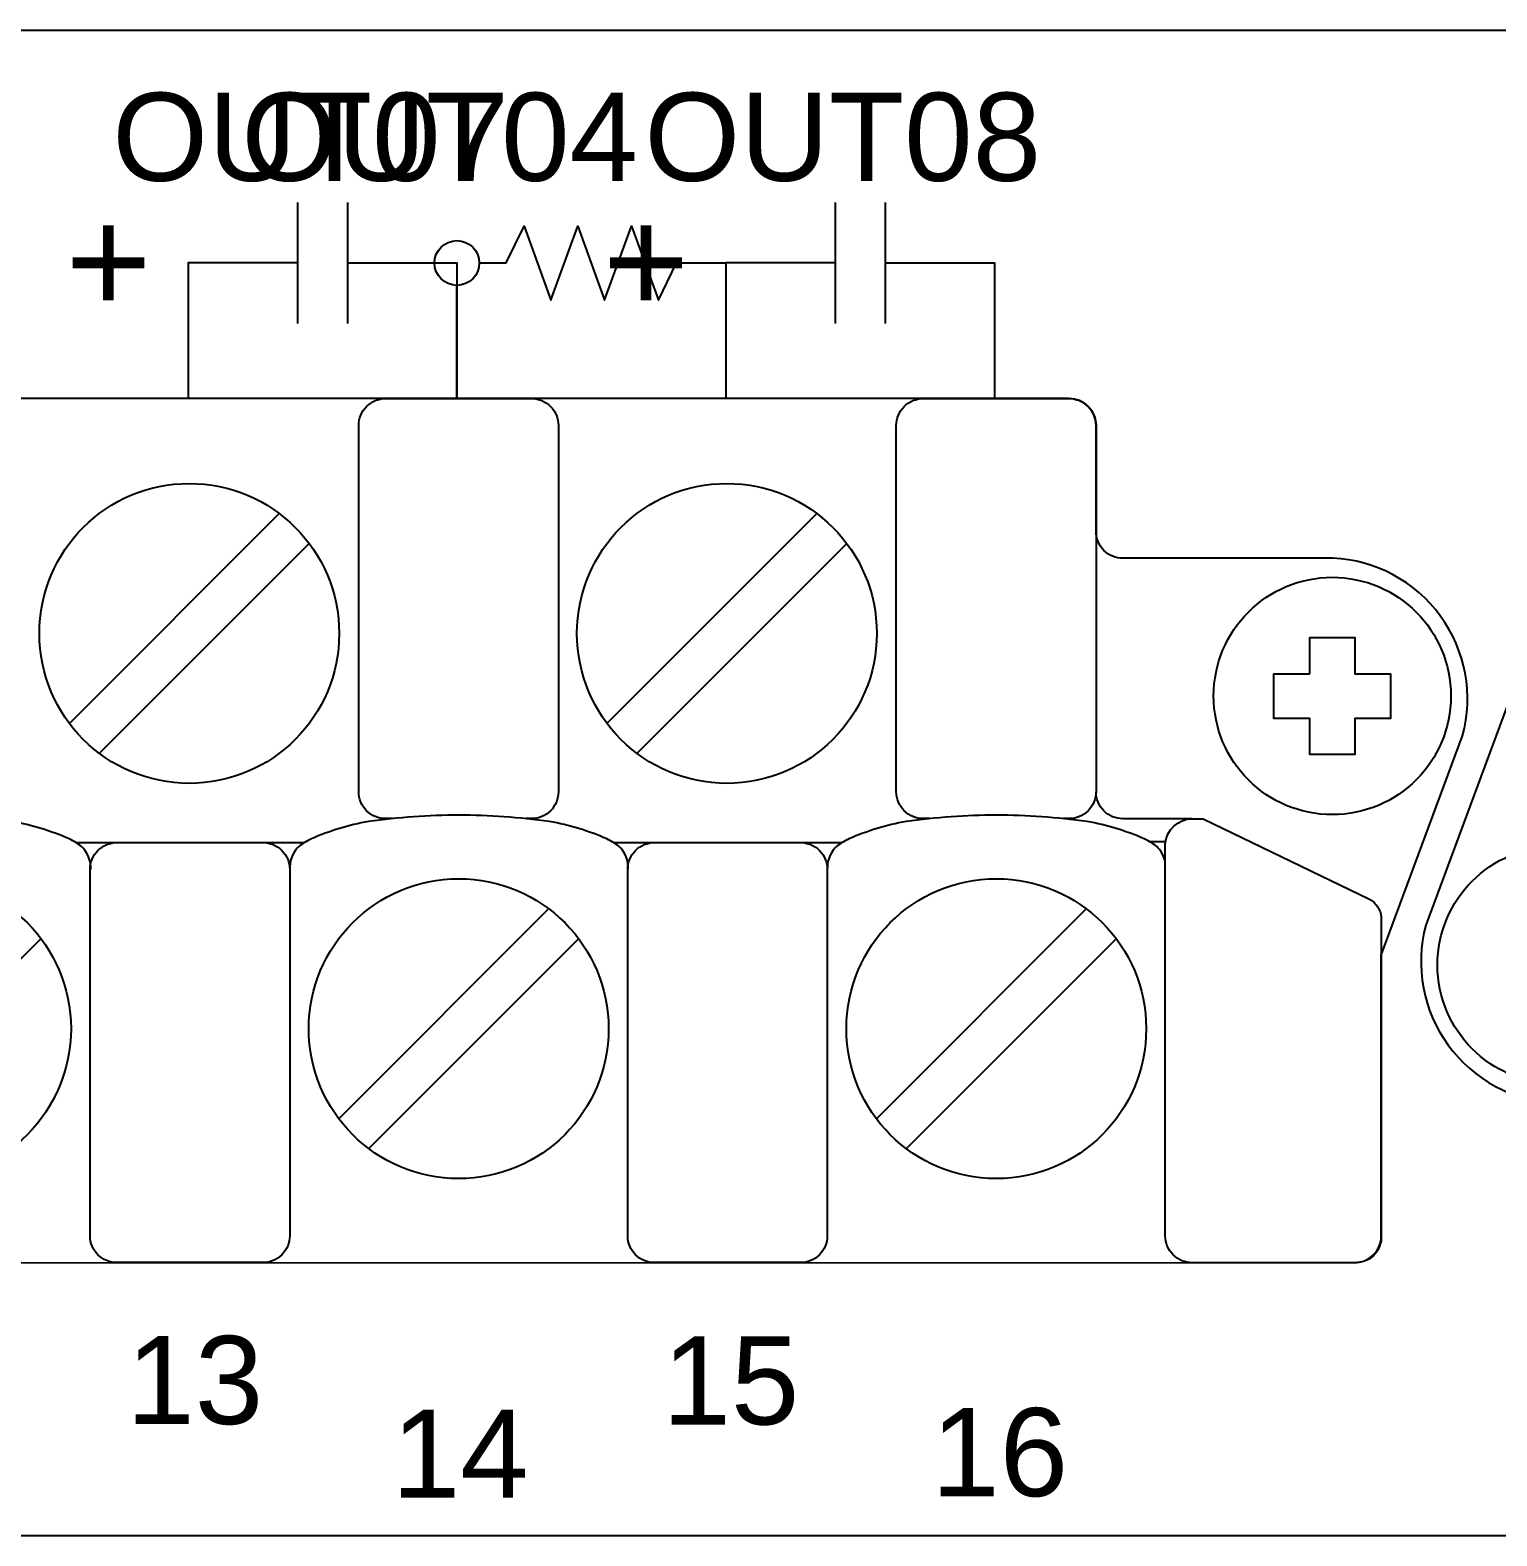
# Model space of a CAD drawing. Extents: x 1 to 47.7, y 0.3 to 34.2.
# Drawn here: x 31.297 to 32.934, y 9.106 to 10.786 of the extents above; entities that cross this region are included whole.
import ezdxf

# ---------------------------------------------------------------- set-up
doc = ezdxf.new("R2010")
doc.units = 0
doc.header["$MEASUREMENT"] = 0
for name, color, linetype in [('6_1__0__EMPTY', 7, 'CONTINUOUS'), ('6_2__2___8__OPTOISO_IND_LS', 7, 'CONTINUOUS'), ('6_3__7___8__OPTOISO_IND_LS', 7, 'CONTINUOUS'), ('6_4__4___24__OPTOISO_LS_IN', 7, 'CONTINUOUS'), ('6_5__D___24__OPTOISO_LS_IN', 7, 'CONTINUOUS'), ('6_6__8___8__OPTOISO_IND_LS', 7, 'CONTINUOUS'), ('7_0______DWG_', 7, 'CONTINUOUS')]:
    doc.layers.add(name, color=color, linetype=linetype)
doc.styles.add('ARIAL', font='arial.ttf')

msp = doc.modelspace()

# ---------------------------------------------------------------- linework, layer by layer
at = {"layer": '6_1__0__EMPTY'}
for points in [[(32.4565, 10.3753), (27.4754, 10.3754, 0.414215), (27.4454, 10.3454), (27.4455, 10.0325), (27.3546, 9.7877, 0.47859), (27.4996, 9.5892), (27.733, 9.5892, -0.414214), (27.763, 9.5592), (27.763, 9.4412, 0.414213), (27.793, 9.4112), (32.7748, 9.4111, 0.414214), (32.8048, 9.4411), (32.8048, 9.7542), (32.8957, 9.9989, 0.480048), (32.7507, 10.1971), (32.5165, 10.1971, -0.414214), (32.4865, 10.2271), (32.4865, 10.3453, 0.414212), (32.4565, 10.3753), (32.4565, 10.3753)], [(37.9565, 10.3753), (32.9754, 10.3754, 0.414215), (32.9454, 10.3454), (32.9455, 10.0325), (32.8546, 9.7877, 0.47859), (32.9996, 9.5892), (33.233, 9.5892, -0.414214), (33.263, 9.5592), (33.263, 9.4412, 0.414213), (33.293, 9.4112), (38.2748, 9.4111, 0.414214), (38.3048, 9.4411), (38.3048, 9.7542), (38.3957, 9.9989, 0.480048), (38.2507, 10.1971), (38.0165, 10.1971, -0.414214), (37.9865, 10.2271), (37.9865, 10.3453, 0.414212), (37.9565, 10.3753), (37.9565, 10.3753)]]:
    msp.add_lwpolyline(points, format="xyb", dxfattribs=at)
msp.add_lwpolyline([(32.7253, 10.0682), (32.7253, 10.1085), (32.7752, 10.1085), (32.7752, 10.0682), (32.8153, 10.0682), (32.8153, 10.0183), (32.7752, 10.0183), (32.7752, 9.9783), (32.7253, 9.9783), (32.7253, 10.0183), (32.6851, 10.0183), (32.6851, 10.0682)], close=True, dxfattribs=at)
for centre in [(32.7502, 10.0434), (33, 9.7433)]:
    msp.add_circle(centre, 0.1324, dxfattribs=at)
at = {"layer": '6_2__2___8__OPTOISO_IND_LS'}
for points in [[(31.5953, 10.594), (31.5953, 10.459)], [(31.651, 10.594), (31.651, 10.459)], [(32.1953, 10.594), (32.1953, 10.459)], [(32.251, 10.594), (32.251, 10.459)], [(31.5953, 10.5265), (31.4732, 10.5265), (31.4732, 10.3753)], [(31.651, 10.5265), (31.7732, 10.5265), (31.7732, 10.3753)], [(32.1953, 10.5265), (32.0732, 10.5265), (32.0732, 10.3753)], [(32.251, 10.5265), (32.3732, 10.5265), (32.3732, 10.3753)], [(31.5749, 10.247), (31.3407, 10.0128)], [(32.1749, 10.247), (31.9407, 10.0128)], [(31.6083, 10.2135), (31.3741, 9.9794)], [(32.2083, 10.2135), (31.9741, 9.9794)], [(31.348, 9.8799), (31.6031, 9.8799)], [(31.948, 9.8799), (32.2031, 9.8799)], [(32.5641, 9.8806), (32.547, 9.8806)], [(31.8755, 9.806), (31.6414, 9.5718)], [(32.4755, 9.806), (32.2414, 9.5718)], [(31.309, 9.7725), (31.0748, 9.5384)], [(31.909, 9.7725), (31.6748, 9.5384)], [(32.509, 9.7725), (32.2748, 9.5384)]]:
    msp.add_lwpolyline(points, dxfattribs=at)
for points in [[(27.763, 9.4412, 0.414213), (27.793, 9.4112), (32.7748, 9.4111, 0.414214), (32.8048, 9.4411), (32.8048, 9.7542), (32.8957, 9.9989, 0.480048), (32.7507, 10.1971), (32.5165, 10.1971, -0.414214), (32.4865, 10.2271), (32.4865, 10.3453, 0.414212), (32.4565, 10.3753), (32.4565, 10.3753), (27.4754, 10.3754, 0.414215), (27.4454, 10.3454), (27.4455, 10.0325), (27.3546, 9.7877, 0.47859), (27.4996, 9.5892), (27.733, 9.5892, -0.414214), (27.763, 9.5592)], [(31.7015, 9.9066), (31.6936, 9.9066, -0.414214), (31.6636, 9.9366), (31.6636, 10.3453, -0.414214), (31.6936, 10.3753), (31.8565, 10.3753, -0.414214), (31.8865, 10.3453), (31.8865, 9.9366, -0.414214), (31.8565, 9.9066), (31.8496, 9.9066)], [(32.3015, 9.9066), (32.2936, 9.9066, -0.414214), (32.2636, 9.9366), (32.2636, 10.3453, -0.414214), (32.2936, 10.3753), (32.4565, 10.3753, -0.414214), (32.4865, 10.3453), (32.4865, 9.9366, -0.414214), (32.4565, 9.9066), (32.4497, 9.9066)], [(33.263, 9.4412, 0.414213), (33.293, 9.4112), (38.2748, 9.4111, 0.414214), (38.3048, 9.4411), (38.3048, 9.7542), (38.3957, 9.9989, 0.480048), (38.2507, 10.1971), (38.0165, 10.1971, -0.414214), (37.9865, 10.2271), (37.9865, 10.3453, 0.414212), (37.9565, 10.3753), (37.9565, 10.3753), (32.9754, 10.3754, 0.414215), (32.9454, 10.3454), (32.9455, 10.0325), (32.8546, 9.7877, 0.47859), (32.9996, 9.5892), (33.233, 9.5892, -0.414214), (33.263, 9.5592)], [(32.5938, 9.9065), (32.5165, 9.9064, -0.414214), (32.4865, 9.9364)], [(31.3645, 9.8499, 0.191033), (31.356, 9.8738, 0.081668), (31.3404, 9.884, 0.0591), (31.2767, 9.9033, 0.034646), (31.1752, 9.9104, 0.03436), (31.0745, 9.9033, 0.0591), (31.0108, 9.884, 0.081668), (30.9951, 9.8738, 0.191033), (30.9866, 9.8499)], [(31.9645, 9.8499, 0.191033), (31.956, 9.8738, 0.081668), (31.9404, 9.884, 0.0591), (31.8767, 9.9033, 0.034646), (31.7752, 9.9104, 0.03436), (31.6745, 9.9033, 0.0591), (31.6108, 9.884, 0.081668), (31.5951, 9.8738, 0.191033), (31.5866, 9.8499)], [(32.5638, 9.8584, 0.127742), (32.556, 9.8738, 0.081668), (32.5404, 9.884, 0.0591), (32.4767, 9.9033, 0.034646), (32.3752, 9.9104, 0.03436), (32.2745, 9.9033, 0.0591), (32.2108, 9.884, 0.081668), (32.1951, 9.8738, 0.191033), (32.1866, 9.8499)], [(31.5566, 9.8799, -0.414214), (31.5866, 9.8499), (31.5866, 9.4412, -0.414214), (31.5566, 9.4112), (31.3938, 9.4112, -0.414214), (31.3638, 9.4412), (31.3638, 9.8499, -0.414214), (31.3938, 9.8799)], [(32.1566, 9.8799, -0.414214), (32.1866, 9.8499), (32.1866, 9.4412, -0.414214), (32.1566, 9.4112), (31.9938, 9.4112, -0.414214), (31.9638, 9.4412), (31.9638, 9.8499, -0.414214), (31.9938, 9.8799)]]:
    msp.add_lwpolyline(points, format="xyb", dxfattribs=at)
msp.add_lwpolyline([(32.7253, 10.0682), (32.7253, 10.1085), (32.7752, 10.1085), (32.7752, 10.0682), (32.8153, 10.0682), (32.8153, 10.0183), (32.7752, 10.0183), (32.7752, 9.9783), (32.7253, 9.9783), (32.7253, 10.0183), (32.6851, 10.0183), (32.6851, 10.0682)], close=True, dxfattribs=at)
msp.add_lwpolyline([(32.7781, 9.4113), (32.5938, 9.4111, -0.414214), (32.5638, 9.4411), (32.5638, 9.8782, -0.390527), (32.5938, 9.9065), (32.606, 9.9065), (32.7919, 9.8168, -0.241514), (32.8048, 9.7968), (32.8048, 9.4411, -0.422157)], format="xyb", close=True, dxfattribs=at)
for centre, radius in [((31.4745, 10.1132), 0.1673), ((32.0745, 10.1132), 0.1673), ((32.7502, 10.0434), 0.1324), ((33, 9.7433), 0.1324), ((31.1752, 9.6722), 0.1673), ((31.7752, 9.6722), 0.1673), ((32.3752, 9.6722), 0.1673)]:
    msp.add_circle(centre, radius, dxfattribs=at)
at = {"layer": '6_3__7___8__OPTOISO_IND_LS'}
for points in [[(31.5953, 10.594), (31.5953, 10.459)], [(31.651, 10.594), (31.651, 10.459)], [(32.1953, 10.594), (32.1953, 10.459)], [(32.251, 10.594), (32.251, 10.459)], [(31.5953, 10.5265), (31.4732, 10.5265), (31.4732, 10.3753)], [(31.651, 10.5265), (31.7732, 10.5265), (31.7732, 10.3753)], [(32.1953, 10.5265), (32.0732, 10.5265), (32.0732, 10.3753)], [(32.251, 10.5265), (32.3732, 10.5265), (32.3732, 10.3753)], [(31.5749, 10.247), (31.3407, 10.0128)], [(32.1749, 10.247), (31.9407, 10.0128)], [(31.6083, 10.2135), (31.3741, 9.9794)], [(32.2083, 10.2135), (31.9741, 9.9794)], [(31.348, 9.8799), (31.6031, 9.8799)], [(31.948, 9.8799), (32.2031, 9.8799)], [(32.5641, 9.8806), (32.547, 9.8806)], [(31.8755, 9.806), (31.6414, 9.5718)], [(32.4755, 9.806), (32.2414, 9.5718)], [(31.309, 9.7725), (31.0748, 9.5384)], [(31.909, 9.7725), (31.6748, 9.5384)], [(32.509, 9.7725), (32.2748, 9.5384)]]:
    msp.add_lwpolyline(points, dxfattribs=at)
for points in [[(27.763, 9.4412, 0.414213), (27.793, 9.4112), (32.7748, 9.4111, 0.414214), (32.8048, 9.4411), (32.8048, 9.7542), (32.8957, 9.9989, 0.480048), (32.7507, 10.1971), (32.5165, 10.1971, -0.414214), (32.4865, 10.2271), (32.4865, 10.3453, 0.414212), (32.4565, 10.3753), (32.4565, 10.3753), (27.4754, 10.3754, 0.414215), (27.4454, 10.3454), (27.4455, 10.0325), (27.3546, 9.7877, 0.47859), (27.4996, 9.5892), (27.733, 9.5892, -0.414214), (27.763, 9.5592)], [(31.7015, 9.9066), (31.6936, 9.9066, -0.414214), (31.6636, 9.9366), (31.6636, 10.3453, -0.414214), (31.6936, 10.3753), (31.8565, 10.3753, -0.414214), (31.8865, 10.3453), (31.8865, 9.9366, -0.414214), (31.8565, 9.9066), (31.8496, 9.9066)], [(32.3015, 9.9066), (32.2936, 9.9066, -0.414214), (32.2636, 9.9366), (32.2636, 10.3453, -0.414214), (32.2936, 10.3753), (32.4565, 10.3753, -0.414214), (32.4865, 10.3453), (32.4865, 9.9366, -0.414214), (32.4565, 9.9066), (32.4497, 9.9066)], [(33.263, 9.4412, 0.414213), (33.293, 9.4112), (38.2748, 9.4111, 0.414214), (38.3048, 9.4411), (38.3048, 9.7542), (38.3957, 9.9989, 0.480048), (38.2507, 10.1971), (38.0165, 10.1971, -0.414214), (37.9865, 10.2271), (37.9865, 10.3453, 0.414212), (37.9565, 10.3753), (37.9565, 10.3753), (32.9754, 10.3754, 0.414215), (32.9454, 10.3454), (32.9455, 10.0325), (32.8546, 9.7877, 0.47859), (32.9996, 9.5892), (33.233, 9.5892, -0.414214), (33.263, 9.5592)], [(32.5938, 9.9065), (32.5165, 9.9064, -0.414214), (32.4865, 9.9364)], [(31.3645, 9.8499, 0.191033), (31.356, 9.8738, 0.081668), (31.3404, 9.884, 0.0591), (31.2767, 9.9033, 0.034646), (31.1752, 9.9104, 0.03436), (31.0745, 9.9033, 0.0591), (31.0108, 9.884, 0.081668), (30.9951, 9.8738, 0.191033), (30.9866, 9.8499)], [(31.9645, 9.8499, 0.191033), (31.956, 9.8738, 0.081668), (31.9404, 9.884, 0.0591), (31.8767, 9.9033, 0.034646), (31.7752, 9.9104, 0.03436), (31.6745, 9.9033, 0.0591), (31.6108, 9.884, 0.081668), (31.5951, 9.8738, 0.191033), (31.5866, 9.8499)], [(32.5638, 9.8584, 0.127742), (32.556, 9.8738, 0.081668), (32.5404, 9.884, 0.0591), (32.4767, 9.9033, 0.034646), (32.3752, 9.9104, 0.03436), (32.2745, 9.9033, 0.0591), (32.2108, 9.884, 0.081668), (32.1951, 9.8738, 0.191033), (32.1866, 9.8499)], [(31.5566, 9.8799, -0.414214), (31.5866, 9.8499), (31.5866, 9.4412, -0.414214), (31.5566, 9.4112), (31.3938, 9.4112, -0.414214), (31.3638, 9.4412), (31.3638, 9.8499, -0.414214), (31.3938, 9.8799)], [(32.1566, 9.8799, -0.414214), (32.1866, 9.8499), (32.1866, 9.4412, -0.414214), (32.1566, 9.4112), (31.9938, 9.4112, -0.414214), (31.9638, 9.4412), (31.9638, 9.8499, -0.414214), (31.9938, 9.8799)]]:
    msp.add_lwpolyline(points, format="xyb", dxfattribs=at)
msp.add_lwpolyline([(32.7253, 10.0682), (32.7253, 10.1085), (32.7752, 10.1085), (32.7752, 10.0682), (32.8153, 10.0682), (32.8153, 10.0183), (32.7752, 10.0183), (32.7752, 9.9783), (32.7253, 9.9783), (32.7253, 10.0183), (32.6851, 10.0183), (32.6851, 10.0682)], close=True, dxfattribs=at)
msp.add_lwpolyline([(32.7781, 9.4113), (32.5938, 9.4111, -0.414214), (32.5638, 9.4411), (32.5638, 9.8782, -0.390527), (32.5938, 9.9065), (32.606, 9.9065), (32.7919, 9.8168, -0.241514), (32.8048, 9.7968), (32.8048, 9.4411, -0.422157)], format="xyb", close=True, dxfattribs=at)
for centre, radius in [((31.4745, 10.1132), 0.1673), ((32.0745, 10.1132), 0.1673), ((32.7502, 10.0434), 0.1324), ((33, 9.7433), 0.1324), ((31.1752, 9.6722), 0.1673), ((31.7752, 9.6722), 0.1673), ((32.3752, 9.6722), 0.1673)]:
    msp.add_circle(centre, radius, dxfattribs=at)
at = {"layer": '6_4__4___24__OPTOISO_LS_IN'}
for points in [[(31.5953, 10.594), (31.5953, 10.459)], [(31.651, 10.594), (31.651, 10.459)], [(32.1953, 10.594), (32.1953, 10.459)], [(32.251, 10.594), (32.251, 10.459)], [(31.5953, 10.5265), (31.4732, 10.5265), (31.4732, 10.3753)], [(31.651, 10.5265), (31.7732, 10.5265), (31.7732, 10.3753)], [(32.1953, 10.5265), (32.0732, 10.5265), (32.0732, 10.3753)], [(32.251, 10.5265), (32.3732, 10.5265), (32.3732, 10.3753)], [(31.5749, 10.247), (31.3407, 10.0128)], [(32.1749, 10.247), (31.9407, 10.0128)], [(31.6083, 10.2135), (31.3741, 9.9794)], [(32.2083, 10.2135), (31.9741, 9.9794)], [(31.348, 9.8799), (31.6031, 9.8799)], [(31.948, 9.8799), (32.2031, 9.8799)], [(32.5641, 9.8806), (32.547, 9.8806)], [(31.8755, 9.806), (31.6414, 9.5718)], [(32.4755, 9.806), (32.2414, 9.5718)], [(31.309, 9.7725), (31.0748, 9.5384)], [(31.909, 9.7725), (31.6748, 9.5384)], [(32.509, 9.7725), (32.2748, 9.5384)]]:
    msp.add_lwpolyline(points, dxfattribs=at)
for points in [[(27.763, 9.4412, 0.414213), (27.793, 9.4112), (32.7748, 9.4111, 0.414214), (32.8048, 9.4411), (32.8048, 9.7542), (32.8957, 9.9989, 0.480048), (32.7507, 10.1971), (32.5165, 10.1971, -0.414214), (32.4865, 10.2271), (32.4865, 10.3453, 0.414212), (32.4565, 10.3753), (32.4565, 10.3753), (27.4754, 10.3754, 0.414215), (27.4454, 10.3454), (27.4455, 10.0325), (27.3546, 9.7877, 0.47859), (27.4996, 9.5892), (27.733, 9.5892, -0.414214), (27.763, 9.5592)], [(31.7015, 9.9066), (31.6936, 9.9066, -0.414214), (31.6636, 9.9366), (31.6636, 10.3453, -0.414214), (31.6936, 10.3753), (31.8565, 10.3753, -0.414214), (31.8865, 10.3453), (31.8865, 9.9366, -0.414214), (31.8565, 9.9066), (31.8496, 9.9066)], [(32.3015, 9.9066), (32.2936, 9.9066, -0.414214), (32.2636, 9.9366), (32.2636, 10.3453, -0.414214), (32.2936, 10.3753), (32.4565, 10.3753, -0.414214), (32.4865, 10.3453), (32.4865, 9.9366, -0.414214), (32.4565, 9.9066), (32.4497, 9.9066)], [(33.263, 9.4412, 0.414213), (33.293, 9.4112), (38.2748, 9.4111, 0.414214), (38.3048, 9.4411), (38.3048, 9.7542), (38.3957, 9.9989, 0.480048), (38.2507, 10.1971), (38.0165, 10.1971, -0.414214), (37.9865, 10.2271), (37.9865, 10.3453, 0.414212), (37.9565, 10.3753), (37.9565, 10.3753), (32.9754, 10.3754, 0.414215), (32.9454, 10.3454), (32.9455, 10.0325), (32.8546, 9.7877, 0.47859), (32.9996, 9.5892), (33.233, 9.5892, -0.414214), (33.263, 9.5592)], [(32.5938, 9.9065), (32.5165, 9.9064, -0.414214), (32.4865, 9.9364)], [(31.3645, 9.8499, 0.191033), (31.356, 9.8738, 0.081668), (31.3404, 9.884, 0.0591), (31.2767, 9.9033, 0.034646), (31.1752, 9.9104, 0.03436), (31.0745, 9.9033, 0.0591), (31.0108, 9.884, 0.081668), (30.9951, 9.8738, 0.191033), (30.9866, 9.8499)], [(31.9645, 9.8499, 0.191033), (31.956, 9.8738, 0.081668), (31.9404, 9.884, 0.0591), (31.8767, 9.9033, 0.034646), (31.7752, 9.9104, 0.03436), (31.6745, 9.9033, 0.0591), (31.6108, 9.884, 0.081668), (31.5951, 9.8738, 0.191033), (31.5866, 9.8499)], [(32.5638, 9.8584, 0.127742), (32.556, 9.8738, 0.081668), (32.5404, 9.884, 0.0591), (32.4767, 9.9033, 0.034646), (32.3752, 9.9104, 0.03436), (32.2745, 9.9033, 0.0591), (32.2108, 9.884, 0.081668), (32.1951, 9.8738, 0.191033), (32.1866, 9.8499)], [(31.5566, 9.8799, -0.414214), (31.5866, 9.8499), (31.5866, 9.4412, -0.414214), (31.5566, 9.4112), (31.3938, 9.4112, -0.414214), (31.3638, 9.4412), (31.3638, 9.8499, -0.414214), (31.3938, 9.8799)], [(32.1566, 9.8799, -0.414214), (32.1866, 9.8499), (32.1866, 9.4412, -0.414214), (32.1566, 9.4112), (31.9938, 9.4112, -0.414214), (31.9638, 9.4412), (31.9638, 9.8499, -0.414214), (31.9938, 9.8799)]]:
    msp.add_lwpolyline(points, format="xyb", dxfattribs=at)
msp.add_lwpolyline([(32.7253, 10.0682), (32.7253, 10.1085), (32.7752, 10.1085), (32.7752, 10.0682), (32.8153, 10.0682), (32.8153, 10.0183), (32.7752, 10.0183), (32.7752, 9.9783), (32.7253, 9.9783), (32.7253, 10.0183), (32.6851, 10.0183), (32.6851, 10.0682)], close=True, dxfattribs=at)
msp.add_lwpolyline([(32.7781, 9.4113), (32.5938, 9.4111, -0.414214), (32.5638, 9.4411), (32.5638, 9.8782, -0.390527), (32.5938, 9.9065), (32.606, 9.9065), (32.7919, 9.8168, -0.241514), (32.8048, 9.7968), (32.8048, 9.4411, -0.422157)], format="xyb", close=True, dxfattribs=at)
for centre, radius in [((31.4745, 10.1132), 0.1673), ((32.0745, 10.1132), 0.1673), ((32.7502, 10.0434), 0.1324), ((33, 9.7433), 0.1324), ((31.1752, 9.6722), 0.1673), ((31.7752, 9.6722), 0.1673), ((32.3752, 9.6722), 0.1673)]:
    msp.add_circle(centre, radius, dxfattribs=at)
at = {"layer": '6_5__D___24__OPTOISO_LS_IN'}
for points in [[(31.5953, 10.594), (31.5953, 10.459)], [(31.651, 10.594), (31.651, 10.459)], [(32.1953, 10.594), (32.1953, 10.459)], [(32.251, 10.594), (32.251, 10.459)], [(31.5953, 10.5265), (31.4732, 10.5265), (31.4732, 10.3753)], [(31.651, 10.5265), (31.7732, 10.5265), (31.7732, 10.3753)], [(32.1953, 10.5265), (32.0732, 10.5265), (32.0732, 10.3753)], [(32.251, 10.5265), (32.3732, 10.5265), (32.3732, 10.3753)], [(31.5749, 10.247), (31.3407, 10.0128)], [(32.1749, 10.247), (31.9407, 10.0128)], [(31.6083, 10.2135), (31.3741, 9.9794)], [(32.2083, 10.2135), (31.9741, 9.9794)], [(31.348, 9.8799), (31.6031, 9.8799)], [(31.948, 9.8799), (32.2031, 9.8799)], [(32.5641, 9.8806), (32.547, 9.8806)], [(31.8755, 9.806), (31.6414, 9.5718)], [(32.4755, 9.806), (32.2414, 9.5718)], [(31.309, 9.7725), (31.0748, 9.5384)], [(31.909, 9.7725), (31.6748, 9.5384)], [(32.509, 9.7725), (32.2748, 9.5384)]]:
    msp.add_lwpolyline(points, dxfattribs=at)
for points in [[(27.763, 9.4412, 0.414213), (27.793, 9.4112), (32.7748, 9.4111, 0.414214), (32.8048, 9.4411), (32.8048, 9.7542), (32.8957, 9.9989, 0.480048), (32.7507, 10.1971), (32.5165, 10.1971, -0.414214), (32.4865, 10.2271), (32.4865, 10.3453, 0.414212), (32.4565, 10.3753), (32.4565, 10.3753), (27.4754, 10.3754, 0.414215), (27.4454, 10.3454), (27.4455, 10.0325), (27.3546, 9.7877, 0.47859), (27.4996, 9.5892), (27.733, 9.5892, -0.414214), (27.763, 9.5592)], [(31.7015, 9.9066), (31.6936, 9.9066, -0.414214), (31.6636, 9.9366), (31.6636, 10.3453, -0.414214), (31.6936, 10.3753), (31.8565, 10.3753, -0.414214), (31.8865, 10.3453), (31.8865, 9.9366, -0.414214), (31.8565, 9.9066), (31.8496, 9.9066)], [(32.3015, 9.9066), (32.2936, 9.9066, -0.414214), (32.2636, 9.9366), (32.2636, 10.3453, -0.414214), (32.2936, 10.3753), (32.4565, 10.3753, -0.414214), (32.4865, 10.3453), (32.4865, 9.9366, -0.414214), (32.4565, 9.9066), (32.4497, 9.9066)], [(33.263, 9.4412, 0.414213), (33.293, 9.4112), (38.2748, 9.4111, 0.414214), (38.3048, 9.4411), (38.3048, 9.7542), (38.3957, 9.9989, 0.480048), (38.2507, 10.1971), (38.0165, 10.1971, -0.414214), (37.9865, 10.2271), (37.9865, 10.3453, 0.414212), (37.9565, 10.3753), (37.9565, 10.3753), (32.9754, 10.3754, 0.414215), (32.9454, 10.3454), (32.9455, 10.0325), (32.8546, 9.7877, 0.47859), (32.9996, 9.5892), (33.233, 9.5892, -0.414214), (33.263, 9.5592)], [(32.5938, 9.9065), (32.5165, 9.9064, -0.414214), (32.4865, 9.9364)], [(31.3645, 9.8499, 0.191033), (31.356, 9.8738, 0.081668), (31.3404, 9.884, 0.0591), (31.2767, 9.9033, 0.034646), (31.1752, 9.9104, 0.03436), (31.0745, 9.9033, 0.0591), (31.0108, 9.884, 0.081668), (30.9951, 9.8738, 0.191033), (30.9866, 9.8499)], [(31.9645, 9.8499, 0.191033), (31.956, 9.8738, 0.081668), (31.9404, 9.884, 0.0591), (31.8767, 9.9033, 0.034646), (31.7752, 9.9104, 0.03436), (31.6745, 9.9033, 0.0591), (31.6108, 9.884, 0.081668), (31.5951, 9.8738, 0.191033), (31.5866, 9.8499)], [(32.5638, 9.8584, 0.127742), (32.556, 9.8738, 0.081668), (32.5404, 9.884, 0.0591), (32.4767, 9.9033, 0.034646), (32.3752, 9.9104, 0.03436), (32.2745, 9.9033, 0.0591), (32.2108, 9.884, 0.081668), (32.1951, 9.8738, 0.191033), (32.1866, 9.8499)], [(31.5566, 9.8799, -0.414214), (31.5866, 9.8499), (31.5866, 9.4412, -0.414214), (31.5566, 9.4112), (31.3938, 9.4112, -0.414214), (31.3638, 9.4412), (31.3638, 9.8499, -0.414214), (31.3938, 9.8799)], [(32.1566, 9.8799, -0.414214), (32.1866, 9.8499), (32.1866, 9.4412, -0.414214), (32.1566, 9.4112), (31.9938, 9.4112, -0.414214), (31.9638, 9.4412), (31.9638, 9.8499, -0.414214), (31.9938, 9.8799)]]:
    msp.add_lwpolyline(points, format="xyb", dxfattribs=at)
msp.add_lwpolyline([(32.7253, 10.0682), (32.7253, 10.1085), (32.7752, 10.1085), (32.7752, 10.0682), (32.8153, 10.0682), (32.8153, 10.0183), (32.7752, 10.0183), (32.7752, 9.9783), (32.7253, 9.9783), (32.7253, 10.0183), (32.6851, 10.0183), (32.6851, 10.0682)], close=True, dxfattribs=at)
msp.add_lwpolyline([(32.7781, 9.4113), (32.5938, 9.4111, -0.414214), (32.5638, 9.4411), (32.5638, 9.8782, -0.390527), (32.5938, 9.9065), (32.606, 9.9065), (32.7919, 9.8168, -0.241514), (32.8048, 9.7968), (32.8048, 9.4411, -0.422157)], format="xyb", close=True, dxfattribs=at)
for centre, radius in [((31.4745, 10.1132), 0.1673), ((32.0745, 10.1132), 0.1673), ((32.7502, 10.0434), 0.1324), ((33, 9.7433), 0.1324), ((31.1752, 9.6722), 0.1673), ((31.7752, 9.6722), 0.1673), ((32.3752, 9.6722), 0.1673)]:
    msp.add_circle(centre, radius, dxfattribs=at)
at = {"layer": '6_6__8___8__OPTOISO_IND_LS'}
for points in [[(31.5953, 10.594), (31.5953, 10.459)], [(31.651, 10.594), (31.651, 10.459)], [(31.7981, 10.5265), (31.8281, 10.5265), (31.8481, 10.5677), (31.8781, 10.4852), (31.9081, 10.5677), (31.9381, 10.4852), (31.9681, 10.5677), (31.9982, 10.4852), (32.0182, 10.5265), (32.0732, 10.5265), (32.0732, 10.3753)], [(31.5953, 10.5265), (31.4732, 10.5265), (31.4732, 10.3753)], [(31.651, 10.5265), (31.7482, 10.5265)], [(31.7732, 10.3753), (31.7732, 10.5015)], [(31.5749, 10.247), (31.3407, 10.0128)], [(32.1749, 10.247), (31.9407, 10.0128)], [(31.6083, 10.2135), (31.3741, 9.9794)], [(32.2083, 10.2135), (31.9741, 9.9794)], [(31.348, 9.8799), (31.6031, 9.8799)], [(31.948, 9.8799), (32.2031, 9.8799)], [(32.5641, 9.8806), (32.547, 9.8806)], [(31.8755, 9.806), (31.6414, 9.5718)], [(32.4755, 9.806), (32.2414, 9.5718)], [(31.309, 9.7725), (31.0748, 9.5384)], [(31.909, 9.7725), (31.6748, 9.5384)], [(32.509, 9.7725), (32.2748, 9.5384)]]:
    msp.add_lwpolyline(points, dxfattribs=at)
for points in [[(27.763, 9.4412, 0.414213), (27.793, 9.4112), (32.7748, 9.4111, 0.414214), (32.8048, 9.4411), (32.8048, 9.7542), (32.8957, 9.9989, 0.480048), (32.7507, 10.1971), (32.5165, 10.1971, -0.414214), (32.4865, 10.2271), (32.4865, 10.3453, 0.414212), (32.4565, 10.3753), (32.4565, 10.3753), (27.4754, 10.3754, 0.414215), (27.4454, 10.3454), (27.4455, 10.0325), (27.3546, 9.7877, 0.47859), (27.4996, 9.5892), (27.733, 9.5892, -0.414214), (27.763, 9.5592)], [(31.7015, 9.9066), (31.6936, 9.9066, -0.414214), (31.6636, 9.9366), (31.6636, 10.3453, -0.414214), (31.6936, 10.3753), (31.8565, 10.3753, -0.414214), (31.8865, 10.3453), (31.8865, 9.9366, -0.414214), (31.8565, 9.9066), (31.8496, 9.9066)], [(32.3015, 9.9066), (32.2936, 9.9066, -0.414214), (32.2636, 9.9366), (32.2636, 10.3453, -0.414214), (32.2936, 10.3753), (32.4565, 10.3753, -0.414214), (32.4865, 10.3453), (32.4865, 9.9366, -0.414214), (32.4565, 9.9066), (32.4497, 9.9066)], [(33.263, 9.4412, 0.414213), (33.293, 9.4112), (38.2748, 9.4111, 0.414214), (38.3048, 9.4411), (38.3048, 9.7542), (38.3957, 9.9989, 0.480048), (38.2507, 10.1971), (38.0165, 10.1971, -0.414214), (37.9865, 10.2271), (37.9865, 10.3453, 0.414212), (37.9565, 10.3753), (37.9565, 10.3753), (32.9754, 10.3754, 0.414215), (32.9454, 10.3454), (32.9455, 10.0325), (32.8546, 9.7877, 0.47859), (32.9996, 9.5892), (33.233, 9.5892, -0.414214), (33.263, 9.5592)], [(32.5938, 9.9065), (32.5165, 9.9064, -0.414214), (32.4865, 9.9364)], [(31.3645, 9.8499, 0.191033), (31.356, 9.8738, 0.081668), (31.3404, 9.884, 0.0591), (31.2767, 9.9033, 0.034646), (31.1752, 9.9104, 0.03436), (31.0745, 9.9033, 0.0591), (31.0108, 9.884, 0.081668), (30.9951, 9.8738, 0.191033), (30.9866, 9.8499)], [(31.9645, 9.8499, 0.191033), (31.956, 9.8738, 0.081668), (31.9404, 9.884, 0.0591), (31.8767, 9.9033, 0.034646), (31.7752, 9.9104, 0.03436), (31.6745, 9.9033, 0.0591), (31.6108, 9.884, 0.081668), (31.5951, 9.8738, 0.191033), (31.5866, 9.8499)], [(32.5638, 9.8584, 0.127742), (32.556, 9.8738, 0.081668), (32.5404, 9.884, 0.0591), (32.4767, 9.9033, 0.034646), (32.3752, 9.9104, 0.03436), (32.2745, 9.9033, 0.0591), (32.2108, 9.884, 0.081668), (32.1951, 9.8738, 0.191033), (32.1866, 9.8499)], [(31.5566, 9.8799, -0.414214), (31.5866, 9.8499), (31.5866, 9.4412, -0.414214), (31.5566, 9.4112), (31.3938, 9.4112, -0.414214), (31.3638, 9.4412), (31.3638, 9.8499, -0.414214), (31.3938, 9.8799)], [(32.1566, 9.8799, -0.414214), (32.1866, 9.8499), (32.1866, 9.4412, -0.414214), (32.1566, 9.4112), (31.9938, 9.4112, -0.414214), (31.9638, 9.4412), (31.9638, 9.8499, -0.414214), (31.9938, 9.8799)]]:
    msp.add_lwpolyline(points, format="xyb", dxfattribs=at)
msp.add_lwpolyline([(32.7253, 10.0682), (32.7253, 10.1085), (32.7752, 10.1085), (32.7752, 10.0682), (32.8153, 10.0682), (32.8153, 10.0183), (32.7752, 10.0183), (32.7752, 9.9783), (32.7253, 9.9783), (32.7253, 10.0183), (32.6851, 10.0183), (32.6851, 10.0682)], close=True, dxfattribs=at)
msp.add_lwpolyline([(32.7781, 9.4113), (32.5938, 9.4111, -0.414214), (32.5638, 9.4411), (32.5638, 9.8782, -0.390527), (32.5938, 9.9065), (32.606, 9.9065), (32.7919, 9.8168, -0.241514), (32.8048, 9.7968), (32.8048, 9.4411, -0.422157)], format="xyb", close=True, dxfattribs=at)
for centre, radius in [((31.7732, 10.5265), 0.025), ((31.4745, 10.1132), 0.1673), ((32.0745, 10.1132), 0.1673), ((32.7502, 10.0434), 0.1324), ((33, 9.7433), 0.1324), ((31.1752, 9.6722), 0.1673), ((31.7752, 9.6722), 0.1673), ((32.3752, 9.6722), 0.1673)]:
    msp.add_circle(centre, radius, dxfattribs=at)
at = {"layer": '7_0______DWG_'}
msp.add_lwpolyline([(27.2942, 10.7863), (43.9545, 10.7863, -0.468367), (44.0044, 10.7263), (44.0044, 9.1563, -0.414132), (43.9545, 9.1063), (27.2942, 9.1063, -0.414214), (27.2442, 9.1563), (27.2442, 10.7363, -0.414287)], format="xyb", close=True, dxfattribs=at)

# ---------------------------------------------------------------- texts
at = {"layer": '6_2__2___8__OPTOISO_IND_LS', "style": 'ARIAL'}
for s, p in [('OUT07', (31.3886, 10.6181)), ('OUT08', (31.9825, 10.6181))]:
    msp.add_text(s, height=0.09833, dxfattribs=at).set_placement(p)
at = {"layer": '6_3__7___8__OPTOISO_IND_LS', "style": 'ARIAL'}
for s, height, p in [('OUT07', 0.09833, (31.3886, 10.6181)), ('OUT08', 0.09833, (31.9825, 10.6181)), ('+', 0.118, (31.3362, 10.4697)), ('+', 0.118, (31.9362, 10.4697))]:
    msp.add_text(s, height=height, dxfattribs=at).set_placement(p)
at = {"layer": '6_4__4___24__OPTOISO_LS_IN', "style": 'ARIAL'}
for s, p in [('OUT07', (31.3886, 10.6181)), ('OUT08', (31.9825, 10.6181))]:
    msp.add_text(s, height=0.09833, dxfattribs=at).set_placement(p)
at = {"layer": '6_5__D___24__OPTOISO_LS_IN', "style": 'ARIAL'}
for s, p in [('OUT07', (31.3886, 10.6181)), ('OUT08', (31.9825, 10.6181))]:
    msp.add_text(s, height=0.09833, dxfattribs=at).set_placement(p)
at = {"layer": '6_6__8___8__OPTOISO_IND_LS', "style": 'ARIAL'}
msp.add_text('OUT04', height=0.09833, dxfattribs=at).set_placement((31.5327, 10.6181))
at = {"layer": '7_0______DWG_', "style": 'ARIAL'}
for s, p in [('13', (31.4043, 9.2311)), ('15', (32.0026, 9.2306)), ('14', (31.7005, 9.149)), ('16', (32.3026, 9.1506))]:
    msp.add_text(s, height=0.09833, dxfattribs=at).set_placement(p)

doc.saveas('drawing.dxf')
